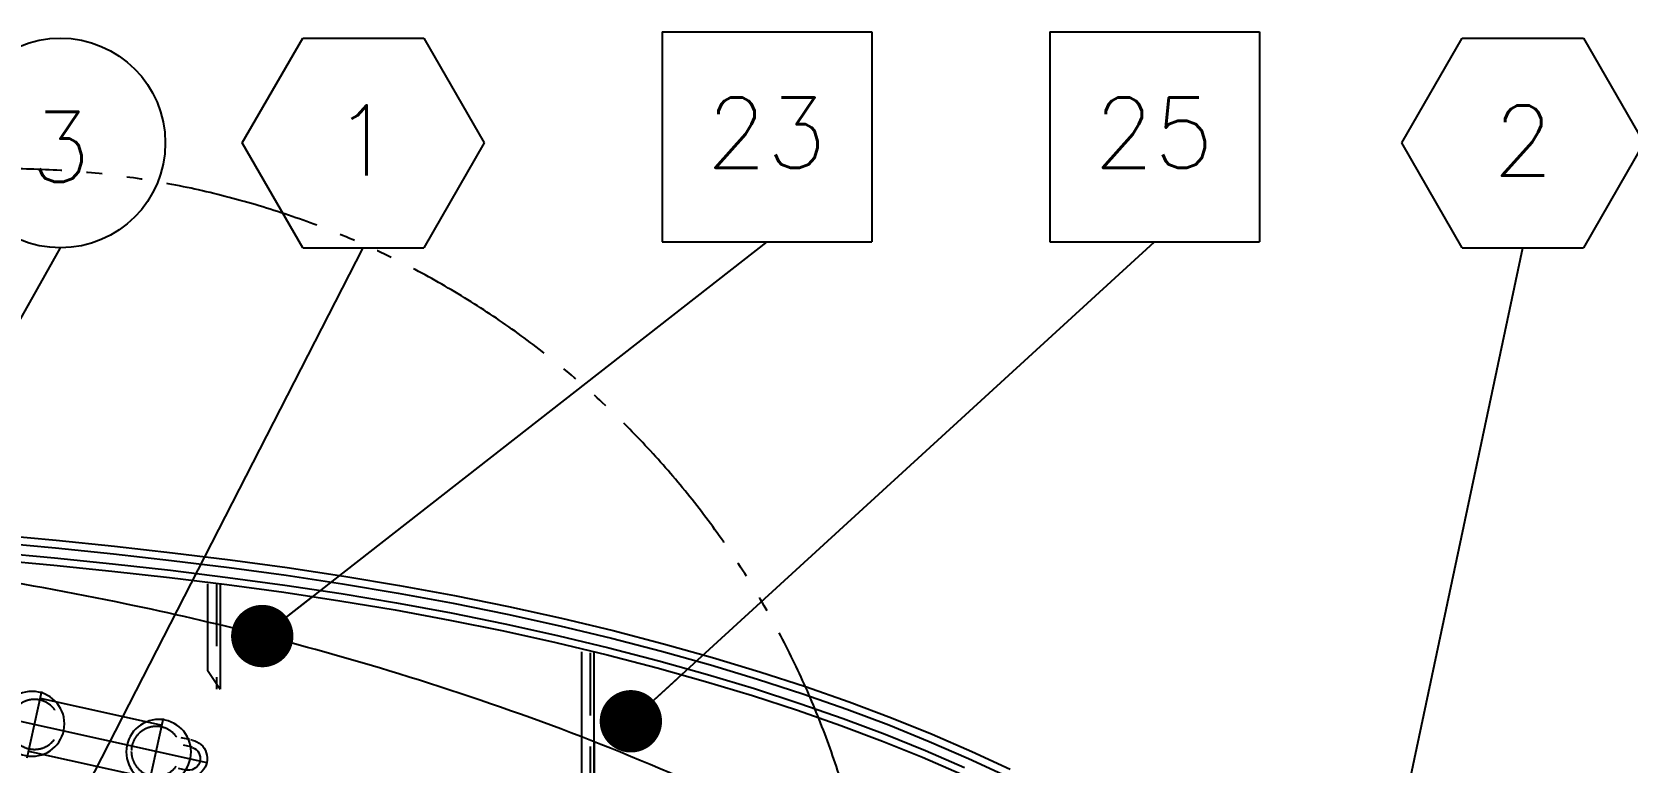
# Model space of a CAD drawing. Extents: x 1551 to 113148, y -1700 to 77018.
# Drawn here: x 36580 to 42976, y 47925 to 50851 of the extents above; entities that cross this region are included whole.
import ezdxf
from ezdxf.enums import TextEntityAlignment as Align

# ---------------------------------------------------------------- set-up
doc = ezdxf.new("R2010")
doc.units = 0
doc.header["$LTSCALE"] = 500
doc.header["$MEASUREMENT"] = 0
for name, pattern in [('CENTER', [3, 2.5, -0.25, 0, -0.25]), ('DASHED', [0.75, 0.5, -0.25]), ('PHANTOM', [2.1, 1.25, -0.2, 0.125, -0.2, 0.125, -0.2])]:
    doc.linetypes.add(name, pattern=pattern)
doc.layers.get('0').update_dxf_attribs({"linetype": 'CONTINUOUS'})
for name, color, linetype in [('M1CO1', 1, 'CONTINUOUS'), ('POSNR', 2, 'CONTINUOUS'), ('S0CO1', 7, 'CONTINUOUS'), ('S0CO2', 2, 'CONTINUOUS'), ('S0CO3', 7, 'CONTINUOUS'), ('S0CO5', 7, 'CONTINUOUS'), ('S0DA1', 7, 'DASHED'), ('SAFECO1', 1, 'CONTINUOUS')]:
    doc.layers.add(name, color=color, linetype=linetype)
doc.styles.add('ROMANS', font='romans', dxfattribs={"height": 100})
doc.dimstyles.get("Standard").update_dxf_attribs({"dimtxt": 2, "dimasz": 2.5, "dimexe": 1, "dimexo": 1, "dimgap": 1, "dimtad": 1, "dimdsep": 46, "dimtxsty": 'ROMANS', "dimcen": 0, "dimclrd": 1, "dimclre": 1, "dimclrt": 2, "dimadec": 0, "dimazin": 0, "dimtfac": 1, "dimtmove": 2, "dimatfit": 3, "dimfxl": 1, "dimtvp": 100, "dimtolj": 1, "dimarcsym": 0})

# ---------------------------------------------------------------- blocks, each defined once
blk = doc.blocks.new('DOT')
at = {"layer": 'SAFECO1', "color": 0, "linetype": 'ByBlock'}
blk.add_line((-0.5, 0), (-1, 0), dxfattribs=at)
at = {"layer": 'SAFECO1', "color": 0, "linetype": 'ByBlock', "const_width": 0.5}
blk.add_lwpolyline([(-0.25, 0, 1), (0.25, 0, 1)], format="xyb", close=True, dxfattribs=at)
blk = doc.blocks.new('POS_LUKER')
at = {"layer": 'S0CO2'}
for p, q in [((-4.853, 0), (-2.427, 4.203)), ((-2.427, 4.203), (2.427, 4.203)), ((2.427, 4.203), (4.853, 0)), ((-2.427, -4.203), (-4.853, 0)), ((4.853, 0), (2.427, -4.203)), ((-2.427, -4.203), (2.427, -4.203))]:
    blk.add_line(p, q, dxfattribs=at)
at = {"layer": 'POSNR', "color": 2, "style": 'ROMANS'}
blk.add_attdef('POS', text='', height=2.81, dxfattribs=at).set_placement((0.011, -1.308), align=Align.CENTER)
blk = doc.blocks.new('POS_VINDU')
at = {"layer": 'S0CO2'}
blk.add_circle((0, 0), 4.203, dxfattribs=at)
at = {"layer": 'POSNR', "color": 2, "style": 'ROMANS'}
blk.add_attdef('POS', text='', height=2.81, dxfattribs=at).set_placement((0, -1.561), align=Align.CENTER)
blk = doc.blocks.new('POS_LUFTE')
at = {"layer": 'S0CO2'}
for p, q in [((-4.178, 3.881), (-4.178, -4.525)), ((-4.178, 3.881), (4.228, 3.881)), ((4.228, 3.881), (4.228, -4.525)), ((-4.178, -4.525), (4.228, -4.525))]:
    blk.add_line(p, q, dxfattribs=at)
at = {"layer": 'POSNR', "color": 2, "style": 'ROMANS'}
blk.add_attdef('POS', text='', height=2.81, dxfattribs=at).set_placement((0, -1.561), align=Align.CENTER)
blk = doc.blocks.new('PULLER')
for p, q in [((408.1, 515.5), (402.6, 511.6)), ((-126.2, 177), (280.9, 467.3)), ((400.7, 510.2), (370.6, 488.8)), ((424.1, 493.1), (399.7, 475.7)), ((479.7, 416), (454.8, 398.3)), ((487, 387.6), (457.7, 367.6)), ((495.2, 393.3), (490.1, 389.7)), ((0, 0), (407.1, 290.3)), ((-213, 73), (-208.9, 76)), ((-207.1, 77.3), (-175.7, 99.7)), ((-197.1, 50.6), (-174.4, 66.8)), ((-142.3, -27), (-119.4, -10.7)), ((-125.9, -49.2), (-121.3, -45.8)), ((-119.1, -44.1), (-90.1, -22.6))]:
    blk.add_line(p, q)
at = {"linetype": 'CENTER'}
for p, q in [((-231, -32), (513.2, 498.4)), ((265, 489.5), (423.5, 267.3)), ((-142, 199.2), (16.3, -22.9))]:
    blk.add_line(p, q, dxfattribs=at)
for centre in [(352.6, 383.9), (-70.8, 82)]:
    blk.add_circle(centre, 130)
at = {"linetype": 'DASHED'}
for centre in [(344.5, 378.1), (-62.6, 87.8)]:
    blk.add_circle(centre, 100, dxfattribs=at)
for centre, radius, start, end in [((452.1, 454.7), 75.1, 305.05641, 125.9299), ((452.1, 454.7), 47.5, 118.01055, 126.18277), ((452.1, 454.7), 47.5, 314.01109, 115.79031), ((452.1, 454.7), 47.5, 303.04651, 311.8609), ((-169.9, 11.6), 75.1, 125.05641, 305.9299), ((-169.9, 11.6), 47.5, 135.80312, 297.04753), ((-169.9, 11.6), 47.5, 124.80354, 132.54278), ((-169.9, 11.6), 47.5, 299.11101, 307.9398)]:
    blk.add_arc(centre, radius, start, end)
blk = doc.blocks.new('kee32')
at = {"linetype": 'PHANTOM'}
blk.add_arc((0, 0), 3500, 313.43068, 145.67669, dxfattribs=at)

msp = doc.modelspace()

# ---------------------------------------------------------------- linework, layer by layer
at = {"layer": 'S0CO1'}
for p, q in [((38785.105, 47817.694), (38785.105, 48366.874)), ((38835.105, 47736.8), (38835.105, 48366.874))]:
    msp.add_line(p, q, dxfattribs=at)
for points in [[(36441.543, 48804.328), (36675.082, 48782.617), (36908.185, 48758.899), (37140.349, 48732.941), (37371.07, 48704.513), (37599.842, 48673.383), (37826.16, 48639.321), (38049.524, 48602.098), (38269.452, 48561.546), (38485.474, 48517.779), (38697.105, 48470.977), (38903.853, 48421.326), (39105.227, 48369.009), (39300.735, 48314.212), (39489.884, 48257.121), (39672.18, 48197.921), (39847.336, 48136.729), (40015.881, 48073.374), (40178.554, 48007.612), (40336.097, 47939.198), (40489.251, 47867.885)], [(36437.991, 48764.486), (36671.206, 48742.805), (36903.938, 48719.124), (37135.681, 48693.214), (37365.927, 48664.844), (37594.168, 48633.786), (37819.896, 48599.814), (38042.609, 48562.698), (38261.853, 48522.273), (38477.184, 48478.646), (38688.116, 48431.999), (38894.153, 48382.518), (39094.8, 48330.39), (39289.557, 48275.804), (39477.926, 48218.948), (39659.405, 48160.014), (39833.7, 48099.122), (40001.346, 48036.105), (40163.09, 47970.719), (40319.686, 47902.716)], [(36435.415, 48735.601), (36668.396, 48713.942), (36900.859, 48690.288), (37132.296, 48664.411), (37362.199, 48636.084), (37590.055, 48605.079), (37815.354, 48571.171), (38037.596, 48534.134), (38256.344, 48493.8), (38471.173, 48450.274), (38681.598, 48403.739), (38887.121, 48354.382), (39087.24, 48302.392), (39281.453, 48247.958), (39469.256, 48191.272), (39650.143, 48132.53), (39823.815, 48071.857), (39990.808, 48009.085), (40151.878, 47943.971), (40307.788, 47876.266)], [(37285.105, 48639.422), (37285.105, 48293.557), (37335.105, 48216.702)], [(37335.105, 48639.422), (37335.105, 48216.702)]]:
    msp.add_lwpolyline(points, dxfattribs=at)
at = {"layer": 'S0CO3', "flags": 128}
msp.add_lwpolyline([(42939.597, 44140.725), (42939.597, 44190.725, 0.028984), (42922.948, 44340.725, 0.02788), (42888.294, 44492.678, 0.018944), (42839.583, 44640.725, 0.033183), (42705.241, 44939.913, 0.024663), (42537.263, 45221.6, 0.020409), (42344.55, 45487.131, 0.011893), (42135.105, 45739.673, 0.021606), (41658.493, 46241.793, 0.023708), (41138.386, 46698.725, 0.009551), (40919.64, 46866.513, 0.0081), (40695.105, 47026.485, 0.006351), (40516.591, 47146.055, 0.006117), (40335.105, 47261.151, 0.016804), (39823.999, 47553.374, 0.015439), (39295.105, 47812.053, 0.017375), (38660.862, 48072.217, 0.015054), (38011.105, 48290.725, 0.011502), (37488.091, 48436.198, 0.010874), (36959.105, 48558.145, 0.01275), (36295.157, 48678.489, 0.009545), (35626.499, 48769.129, 0.00776776), (34969.883, 48835.08, 0.00776776)], format="xyb", dxfattribs=at)
at = {"layer": 'S0CO5'}
msp.add_lwpolyline([(36444.297, 48835.206), (36678.085, 48813.472), (36911.476, 48789.724), (37143.967, 48763.73), (37375.055, 48735.256), (37604.239, 48704.07), (37831.015, 48669.94), (38054.883, 48632.632), (38275.341, 48591.983), (38491.9, 48548.107), (38704.072, 48501.185), (38911.371, 48451.402), (39113.309, 48398.939), (39309.398, 48343.979), (39499.151, 48286.705), (39682.081, 48227.3), (39857.903, 48165.875), (40027.146, 48102.257), (40190.54, 48036.204), (40348.816, 47967.471), (40502.706, 47895.816)], dxfattribs=at)
at = {"layer": 'S0DA1', "linetype": 'DASHED'}
for p, q in [((38820.105, 47736.8), (38820.105, 48366.874)), ((38835.105, 48005.841), (38835.105, 40154.613))]:
    msp.add_line(p, q, dxfattribs=at)
msp.add_lwpolyline([(37320.105, 48639.422), (37320.105, 48216.702)], dxfattribs=at)

# ---------------------------------------------------------------- block references
at = {"layer": 'M1CO1', "linetype": 'Continuous', "xscale": 100, "yscale": 100, "zscale": 100}
for p, values in [((39525.945, 50462.572), {'POS': '23'}), ((41079.22, 50462.572), {'POS': '25'})]:
    msp.add_blockref('POS_LUFTE', p, dxfattribs=at).add_auto_attribs(values)
at = {"layer": 'POSNR', "linetype": 'Continuous', "xscale": 100, "yscale": 100, "zscale": 100}
for name, p, values in [('POS_VINDU', (36694.912, 50405.613), {'POS': '3'}), ('POS_LUKER', (37909.048, 50405.613), {'POS': '1'}), ('POS_LUKER', (42558.286, 50405.613), {'POS': '2'})]:
    msp.add_blockref(name, p, dxfattribs=at).add_auto_attribs(values)
at = {"layer": 'S0CO1', "linetype": 'PHANTOM', "rotation": 355.5403883950918}
msp.add_blockref('kee32', (36485.105, 46801.697), dxfattribs=at)
at = {"layer": 'S0CO1', "xscale": -1, "rotation": 203.0126843490384}
msp.add_blockref('PULLER', (36614.099, 48180.951), dxfattribs=at)

# ---------------------------------------------------------------- leaders
at = {"layer": 'M1CO1', "linetype": 'Continuous'}
for points in [[(34533.645, 46148.127), (36694.912, 49985.298)], [(35391.934, 45079.469), (37909.048, 49985.298)], [(37504.098, 48429.701), (39528.465, 50010.026)], [(38981.991, 48088.134), (41081.739, 50010.026)], [(41352.956, 44298.187), (42558.286, 49985.298)]]:
    msp.add_leader(points, dimstyle='Standard', override={"dimasz": 250, "dimgap": 100, "dimtad": 0, "dimldrblk": 'DOT'}, dxfattribs=at)

doc.saveas('drawing.dxf')
